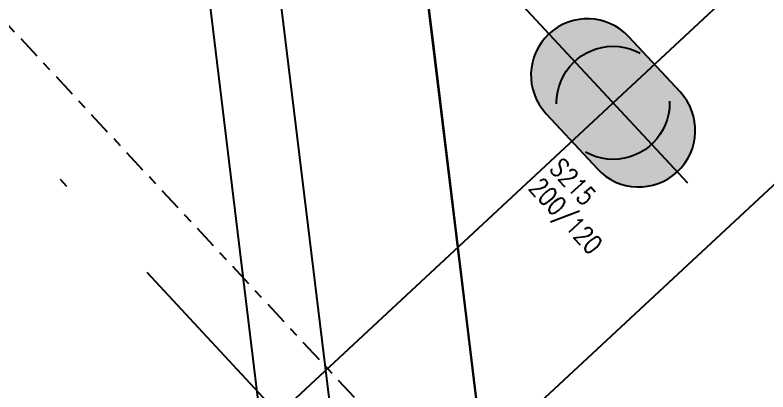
# Model space of a CAD drawing. Header units: millimetres. Extents: x 400382 to 401500, y 4543975 to 4544133.
# Drawn here: x 400485.04 to 400493.03, y 4544001.19 to 4544005.19 of the extents above; entities that cross this region are included whole.
import ezdxf

# ---------------------------------------------------------------- set-up
doc = ezdxf.new("R2010")
doc.units = ezdxf.units.MM
for name, pattern in [('ACAD_ISO05W100', [33, 24, -3, 0, -3, 0, -3]), ('AKS', [3, 2.5, -0.25, 0, -0.25]), ('CENTER', [2, 1.25, -0.25, 0.25, -0.25]), ('DASHDOT2', [0.5, 0.25, -0.125, 0, -0.125]), ('HIDDEN', [0.375, 0.25, -0.125])]:
    doc.linetypes.add(name, pattern=pattern)
for name, color, linetype in [('aks prota', 2, 'AKS'), ('iderzi_PROTA', 3, 'Continuous'), ('kiriş prota', 6, 'Continuous'), ('kolon prota', 1, 'Continuous'), ('kolon tarama prota', 252, 'Continuous'), ('lkolon prota', 4, 'Continuous'), ('PRT-AL-TUNEL_EKSENI', 14, 'DASHDOT2'), ('skesit prota', 7, 'Continuous'), ('tkolon prota', 6, 'Continuous')]:
    doc.layers.add(name, color=color, linetype=linetype)
doc.styles.add('tkolon', font='romanstw.shx')

msp = doc.modelspace()

# ---------------------------------------------------------------- hatches: boundary and pattern name
at = {"layer": 'kolon tarama prota'}
h = msp.add_hatch(color=256, dxfattribs=at)
h.dxf.hatch_style = 1
edge = h.paths.add_edge_path()
edge.add_arc((400491.1128, 4544004.5494), 0.6, 42.92399, 222.92399)
edge.add_line((400490.6735, 4544004.1408), (400491.2183, 4544003.555))
edge.add_arc((400491.6577, 4544003.9636), 0.6, 222.92399, 402.92399)
edge.add_line((400492.097, 4544004.3722), (400491.5522, 4544004.958))

# ---------------------------------------------------------------- linework, layer by layer
at = {"layer": 'aks prota', "ltscale": 10}
for p, q in [((400490.0741, 4543987.0914), (400475.9776, 4544103.1713)), ((400512.6777, 4543981.3623), (400399.6822, 4544102.8579)), ((400480.7228, 4543994.3401), (400506.2656, 4544018.0958))]:
    msp.add_line(p, q, dxfattribs=at)
at = {"layer": 'iderzi_PROTA', "linetype": 'ACAD_ISO05W100', "lineweight": 30, "ltscale": 2}
msp.add_lwpolyline([(400485.6681, 4544011.2848), (400488.896, 4544007.814), (400488.1404, 4544007.1113), (400489.3633, 4544005.7963), (400489.4699, 4544004.9197), (400489.9214, 4544001.2048), (400489.9634, 4544000.8599), (400490.0053, 4544000.515), (400490.1395, 4543999.411), (400489.1835, 4543998.5219), (400490.4072, 4543997.2061), (400490.6182, 4543995.4672), (400490.7103, 4543994.7104), (400490.78, 4543994.1341), (400490.9954, 4543992.3588), (400489.1195, 4543990.6141)], dxfattribs=at)
at = {"layer": 'kiriş prota'}
msp.add_line((400488.5489, 4543993.4301), (400486.7338, 4544008.3769), dxfattribs=at)
for points in [[(400504.1442, 4544013.6646), (400507.6855, 4544009.8569), (400492.1121, 4543995.373), (400491.3724, 4543996.1683), (400490.4072, 4543997.2061), (400489.1835, 4543998.5219), (400490.1395, 4543999.411), (400490.0054, 4544000.5151), (400504.1442, 4544013.6646)], [(400490.4377, 4543991.8397), (400490.996, 4543992.3582), (400490.4072, 4543997.2061), (400489.1835, 4543998.5219), (400490.1395, 4543999.411), (400489.3633, 4544005.7963), (400488.1404, 4544007.1113), (400488.8963, 4544007.8143), (400487.3369, 4544009.491)]]:
    msp.add_lwpolyline(points, dxfattribs=at)
at = {"layer": 'kolon prota', "color": 1}
msp.add_lwpolyline([(400491.5522, 4544004.958, 1), (400490.6735, 4544004.1408), (400491.2183, 4544003.555, 1), (400492.097, 4544004.3722)], format="xyb", close=True, dxfattribs=at)
at = {"layer": 'kolon prota', "color": 5, "linetype": 'HIDDEN', "ltscale": 5}
msp.add_circle((400491.3852, 4544004.2565), 0.6, dxfattribs=at)
at = {"layer": 'PRT-AL-TUNEL_EKSENI', "ltscale": 10}
msp.add_line((400396.1307, 4544099.555), (400509.1263, 4543978.0593), dxfattribs=at)
at = {"layer": 'skesit prota', "linetype": 'CENTER', "ltscale": 0.2}
msp.add_lwpolyline([(400439.3995, 4544054.0728), (400492.1879, 4543997.3134)], dxfattribs=at)

# ---------------------------------------------------------------- texts
at = {"layer": 'lkolon prota', "style": 'tkolon', "width": 0.8}
msp.add_text('200/120', height=0.2, rotation=312.92399, dxfattribs=at).set_placement((400490.4794, 4544003.3457))
at = {"layer": 'tkolon prota', "style": 'tkolon', "width": 0.8}
msp.add_text('S215', height=0.2, rotation=312.92399, dxfattribs=at).set_placement((400490.6991, 4544003.55))

doc.saveas('drawing.dxf')
